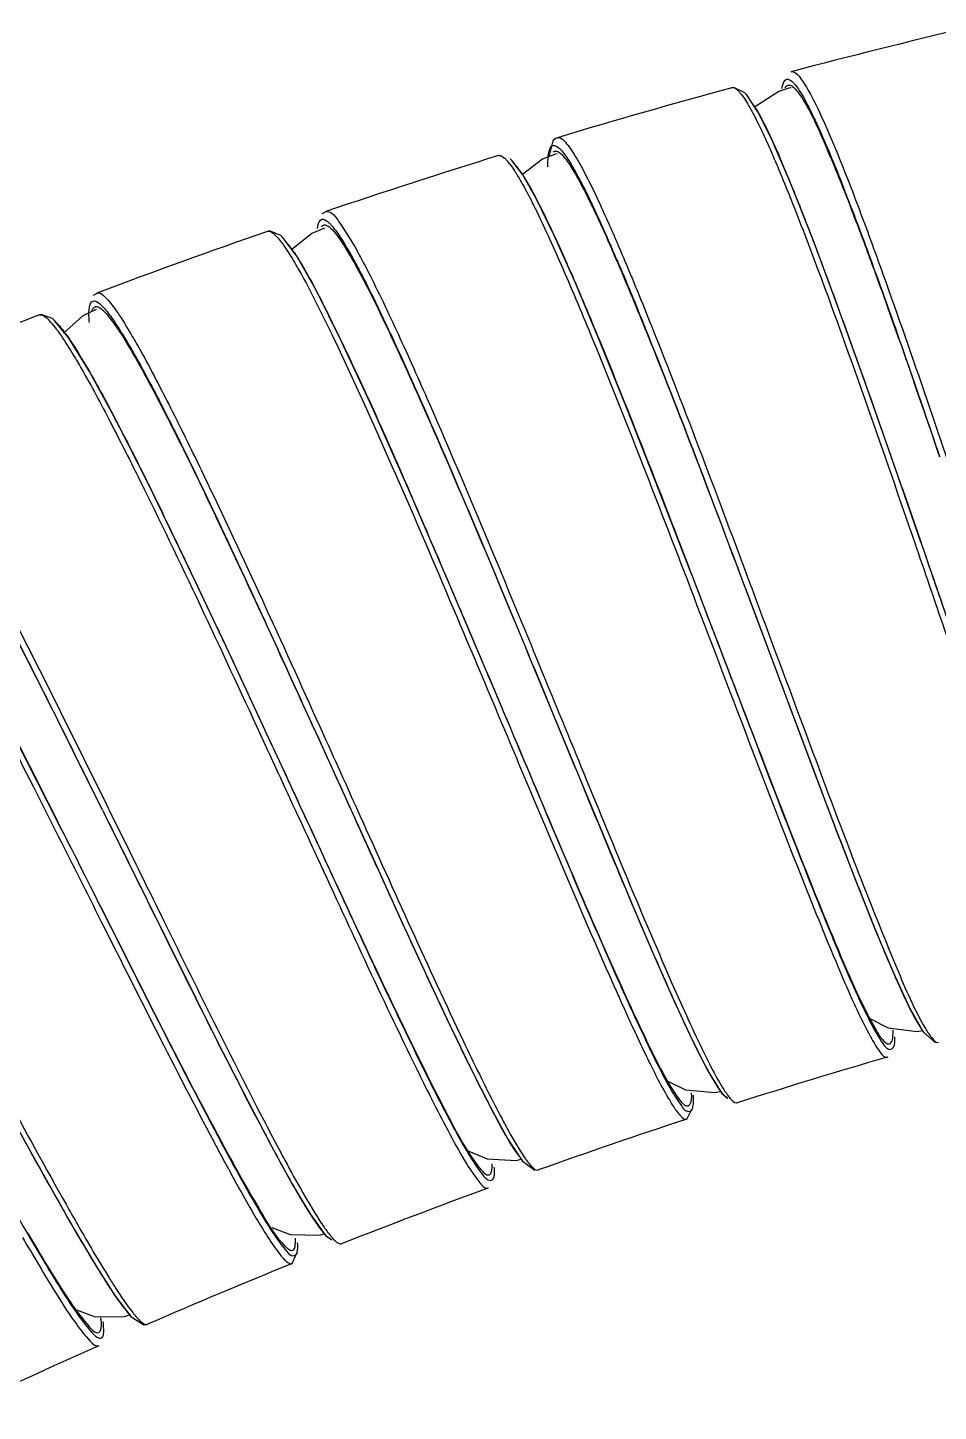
# Model space of a CAD drawing. Header units: millimetres. Extents: x 601 to 1195, y -13 to 407.
# Drawn here: x 1002.19 to 1013.4, y 316.88 to 333.9 of the extents above; entities that cross this region are included whole.
import ezdxf

# ---------------------------------------------------------------- set-up
doc = ezdxf.new("R2010")
doc.units = ezdxf.units.MM
doc.header["$LTSCALE"] = 0.1

msp = doc.modelspace()

# ---------------------------------------------------------------- linework, layer by layer
at = {"color": 7, "linetype": 'Continuous'}
for p, q in [((1011.5915, 333.3598), (1011.592, 333.36)), ((1010.8847, 333.1675), (1010.8551, 333.1619)), ((1011.0198, 333.1022), (1010.8847, 333.1675)), ((1011.4379, 333.1166), (1011.1375, 332.9247)), ((1011.5626, 333.1586), (1011.4379, 333.1166)), ((1011.5182, 333.1612), (1011.5252, 333.173)), ((1011.5918, 333.1629), (1011.5626, 333.1585)), ((1011.3608, 332.506), (1011.1812, 332.8668)), ((1008.7306, 332.5497), (1008.6886, 332.5372)), ((1008.7129, 332.5485), (1008.7306, 332.5497)), ((1011.5869, 331.9812), (1011.3608, 332.506)), ((1008.6904, 332.3461), (1008.5313, 332.2829)), ((1008.7119, 332.3499), (1008.6904, 332.3461)), ((1008.1379, 332.2823), (1008.1311, 332.2843)), ((1008.5313, 332.2829), (1008.2844, 332.0964)), ((1008.4568, 331.7932), (1008.2887, 332.0907)), ((1011.8595, 331.2907), (1011.5869, 331.9812)), ((1008.6705, 331.3542), (1008.4568, 331.7932)), ((1005.8789, 331.6425), (1005.816, 331.6106)), ((1005.863, 331.6405), (1005.8789, 331.6425)), ((1005.1689, 331.4004), (1005.1415, 331.3932)), ((1005.3082, 331.3455), (1005.1689, 331.4004)), ((1005.6905, 331.3688), (1005.4429, 331.168)), ((1005.8472, 331.4372), (1005.6905, 331.3688)), ((1005.8811, 331.4655), (1005.891, 331.4597)), ((1008.931, 330.7692), (1008.6705, 331.3542)), ((1012.1745, 330.4457), (1011.8595, 331.2907)), ((1003.0606, 330.6389), (1003.0015, 330.6072)), ((1003.0454, 330.6364), (1003.0606, 330.6389)), ((1002.3615, 330.3733), (1002.3322, 330.3647)), ((1002.5015, 330.3222), (1002.3615, 330.3733)), ((1002.8754, 330.3551), (1002.6366, 330.144)), ((1003.0364, 330.4327), (1002.8754, 330.3551)), ((1012.5255, 329.4679), (1012.1745, 330.4457)), ((1002.9539, 329.6733), (1002.7032, 330.0797)), ((1006.4354, 329.2309), (1006.0546, 330.0509)), ((1003.2117, 329.0505), (1003.2343, 329.007)), ((1004.1674, 327.2809), (1003.6889, 328.2676)), ((1012.9587, 328.2292), (1013.1846, 327.5752)), ((1013.1846, 327.5752), (1013.1988, 327.5342)), ((1013.1852, 327.5735), (1013.1986, 327.5347)), ((1013.1145, 327.551), (1013.1287, 327.5099)), ((1004.7058, 326.1393), (1004.1674, 327.2809)), ((1007.8437, 325.9739), (1007.3824, 327.0621)), ((1010.364, 327.1761), (1010.5001, 326.8209)), ((1011.0207, 327.017), (1011.035, 326.979)), ((1011.0209, 327.0167), (1011.0349, 326.9792)), ((1011.035, 326.979), (1011.421, 325.948)), ((1011.0908, 327.0416), (1011.1044, 327.0051)), ((1010.4309, 326.7943), (1010.5199, 326.5616)), ((1010.5001, 326.8209), (1010.5158, 326.7801)), ((1010.5001, 326.8209), (1010.5156, 326.7805)), ((1010.5156, 326.7805), (1010.59, 326.5859)), ((1007.5538, 326.6589), (1007.8427, 325.9763)), ((1004.5222, 326.5312), (1004.6678, 326.2204)), ((1005.1558, 326.5114), (1005.2742, 326.2535)), ((1005.1594, 326.5002), (1005.276, 326.2471)), ((1008.4251, 326.2178), (1008.4403, 326.1808)), ((1005.2156, 325.0415), (1004.7058, 326.1393)), ((1008.3558, 326.1911), (1008.3718, 326.1524)), ((1008.3562, 326.1903), (1008.3718, 326.1524)), ((1008.3719, 326.1523), (1009.0452, 324.5242)), ((1008.4403, 326.1808), (1008.5395, 325.94)), ((1007.7744, 325.9474), (1007.7914, 325.907)), ((1007.8427, 325.9763), (1007.8598, 325.9359)), ((1007.8437, 325.9739), (1007.8595, 325.9365)), ((1005.721, 325.2739), (1005.7382, 325.2363)), ((1005.7216, 325.2728), (1005.7382, 325.2363)), ((1005.7382, 325.2363), (1006.4693, 323.6248)), ((1005.7897, 325.3024), (1005.8057, 325.2669)), ((1005.148, 325.0111), (1005.1667, 324.9706)), ((1005.2152, 325.0424), (1005.2337, 325.0026)), ((1005.2156, 325.0415), (1005.2335, 325.003)), ((1005.1667, 324.9706), (1005.2741, 324.7382)), ((1005.2335, 325.003), (1005.3422, 324.7678)), ((1011.9455, 324.5526), (1012.014, 324.3722)), ((1002.3096, 324.4722), (1002.5547, 323.9868)), ((1003.1187, 324.2683), (1003.137, 324.2316)), ((1003.1188, 324.2684), (1003.137, 324.2316)), ((1003.137, 324.2316), (1003.9265, 322.637)), ((1003.1857, 324.3004), (1003.2034, 324.2646)), ((1003.2034, 324.2646), (1003.3414, 323.9848)), ((1002.5547, 323.9868), (1002.5744, 323.9477)), ((1002.6209, 324.0202), (1002.6406, 323.9811)), ((1002.6209, 324.0202), (1002.6404, 323.9816)), ((1012.4678, 323.1982), (1012.4991, 323.1193)), ((1012.4991, 323.1193), (1012.5242, 323.0563)), ((1012.848, 322.2729), (1013.041, 321.8517)), ((1013.041, 321.8517), (1013.2129, 321.5447)), ((1012.5667, 321.7069), (1012.7835, 321.5949)), ((1012.7835, 321.5949), (1013.1413, 321.5521)), ((1013.1413, 321.5521), (1013.2025, 321.5632)), ((1013.2129, 321.5447), (1013.3606, 321.416)), ((1012.77, 321.2355), (1012.7841, 321.24)), ((1012.77, 321.2355), (1012.7743, 321.2364)), ((1010.0727, 320.9402), (1010.2905, 320.8337)), ((1010.5665, 321.0653), (1010.7375, 320.7878)), ((1010.2905, 320.8337), (1010.6524, 320.7989)), ((1010.6524, 320.7989), (1010.7216, 320.8136)), ((1010.7375, 320.7878), (1010.8099, 320.7308)), ((1010.3058, 320.4726), (1010.3696, 320.5955)), ((1010.302, 320.4715), (1010.3058, 320.4726)), ((1010.302, 320.4715), (1010.3045, 320.4721)), ((1007.6243, 320.0796), (1007.8482, 319.9822)), ((1008.1026, 320.2277), (1008.2828, 319.9557)), ((1007.8482, 319.9822), (1008.2054, 319.964)), ((1008.2054, 319.964), (1008.2671, 319.9795)), ((1008.2828, 319.9557), (1008.4347, 319.843)), ((1007.8592, 319.6238), (1007.8633, 319.6252)), ((1007.8592, 319.6238), (1007.8617, 319.6245)), ((1005.6691, 319.3062), (1005.858, 319.0408)), ((1005.2013, 319.1387), (1005.4248, 319.0515)), ((1005.4248, 319.0515), (1005.784, 319.0463)), ((1005.784, 319.0463), (1005.8421, 319.0632)), ((1005.858, 319.0408), (1005.9358, 318.9866)), ((1005.4508, 318.6957), (1005.5074, 318.8277)), ((1005.4463, 318.694), (1005.4508, 318.6957)), ((1005.4463, 318.694), (1005.4489, 318.6949)), ((1003.2682, 318.3029), (1003.4655, 318.0444)), ((1002.795, 318.1244), (1003.0252, 318.0411)), ((1003.0252, 318.0411), (1003.3851, 318.0451)), ((1003.3851, 318.0451), (1003.4492, 318.0658)), ((1003.4655, 318.0444), (1003.6239, 317.941)), ((1003.6239, 317.941), (1003.678, 317.9544)), ((1003.0641, 317.6825), (1003.0686, 317.6841))]:
    msp.add_line(p, q, dxfattribs=at)
for points in [[(1011.1812, 332.8668), (1011.0416, 333.0786), (1011.0198, 333.1022)], [(1008.6886, 332.5372), (1008.6567, 332.5118), (1008.6101, 332.3142)], [(1008.2887, 332.0907), (1008.1566, 332.265), (1008.1379, 332.2823)], [(1005.5054, 331.0908), (1005.3324, 331.3227), (1005.3082, 331.3455)], [(1006.0546, 330.0509), (1005.7444, 330.6711), (1005.5054, 331.0908)], [(1010.364, 327.1761), (1009.9591, 328.225), (1009.5812, 329.1873), (1009.2362, 330.0422), (1008.931, 330.7692)], [(1002.7032, 330.0797), (1002.5262, 330.3004), (1002.5015, 330.3222)], [(1003.6889, 328.2676), (1003.2826, 329.0692), (1002.9539, 329.6733)], [(1013.1852, 327.5735), (1012.9027, 328.3908), (1012.5255, 329.4679)], [(1007.3824, 327.0621), (1006.8817, 328.2244), (1006.4354, 329.2309)], [(1002.6209, 324.0202), (1002.4359, 324.3868), (1001.9278, 325.3872), (1001.4558, 326.3032), (1001.0286, 327.1134), (1000.6552, 327.7981)], [(1011.0349, 326.9792), (1011.5438, 325.62), (1011.8322, 324.8523)], [(1011.8322, 324.8523), (1012.1125, 324.1136), (1012.3788, 323.4239)], [(1009.0452, 324.5242), (1009.3407, 323.8135), (1009.6265, 323.1335), (1009.8976, 322.5001), (1010.1484, 321.9317), (1010.3731, 321.447), (1010.5665, 321.0653)], [(1006.4693, 323.6248), (1006.7878, 322.9265), (1007.0954, 322.2587), (1007.3868, 321.6369), (1007.6562, 321.0783), (1007.8968, 320.6023), (1008.1026, 320.2277)], [(1012.3788, 323.4239), (1012.6258, 322.8036), (1012.848, 322.2729)], [(1003.9265, 322.637), (1004.2674, 321.9519), (1004.5963, 321.2971), (1004.9076, 320.6876), (1005.1948, 320.14), (1005.4509, 319.6733), (1005.6691, 319.3062)], [(1001.4195, 321.5629), (1001.7823, 320.8917), (1002.1319, 320.2507), (1002.4623, 319.6544), (1002.7669, 319.1186), (1003.038, 318.662), (1003.2682, 318.3029)]]:
    msp.add_lwpolyline(points, dxfattribs=at)
for centre, radius, start, end in [((1034.1562, 247.7852), 88.4996, 103.325381, 104.771425), ((1034.1562, 247.7852), 88.4996, 105.262046, 106.70809), ((1009.1438, 331.8243), 2.2256, 29.89591, 30.42814), ((1009.6557, 332.0182), 1.7437, 30.75392, 32.18598), ((1009.4191, 331.8763), 2.0197, 30.55259, 30.78257), ((1034.1562, 247.7852), 88.4998, 107.198581, 108.644625), ((1007.9994, 332.2912), 0.0382, 99.06821, 106.95898), ((1007.6624, 331.8809), 0.5781, 39.69795, 42.18034), ((1007.515, 331.7584), 0.7698, 37.66474, 39.7092), ((1007.889, 331.9493), 0.4051, 43.39555, 44.9526), ((1007.8487, 331.911), 0.4608, 42.52536, 43.40893), ((1007.2422, 331.4301), 1.2352, 34.78418, 36.18275), ((997.9881, 326.5393), 14.5757, 23.15816, 23.33708), ((997.8764, 326.3984), 14.803, 22.92497, 23.4555), ((992.3857, 324.0883), 20.7599, 21.86086, 22.89432), ((1006.4294, 331.0016), 2.0937, 31.97436, 32.95049), ((980.4082, 319.2767), 33.6677, 20.72924, 21.87064), ((985.4308, 321.4119), 28.7954, 21.2213, 21.3634), ((982.1618, 320.1443), 32.3016, 20.92852, 21.21839), ((996.4612, 325.712), 14.0346, 24.74989, 25.0118), ((979.194, 318.8983), 35.5128, 20.79219, 21.06464), ((991.3539, 323.3798), 19.6492, 23.3965, 24.69086), ((1034.1562, 247.7852), 88.4997, 109.135233, 110.581277), ((1003.4314, 329.8805), 2.3371, 33.68976, 33.90518), ((1004.4334, 330.4737), 1.2325, 36.64539, 38.21193), ((1004.0819, 330.2134), 1.6699, 34.58488, 36.61366), ((1003.7213, 329.9625), 2.1092, 34.01638, 34.63636), ((1003.5581, 329.8521), 2.3063, 33.71952, 34.02085), ((985.7601, 320.8265), 25.7903, 23.35032, 23.65997), ((983.7301, 320.0507), 27.9681, 23.15884, 23.45398), ((965.2611, 313.4753), 49.8877, 20.6008, 20.80328), ((983.5586, 319.8464), 27.6233, 23.6067, 23.79677), ((943.9779, 305.5133), 72.6114, 19.637188, 20.572572), ((991.601, 323.2328), 15.9797, 26.5387, 27.20168), ((1034.1562, 247.7852), 88.4997, 111.071899, 112.517942), ((1001.9922, 329.8505), 0.6478, 43.09344, 44.65155), ((1001.8824, 329.7479), 0.7982, 41.47354, 43.0879), ((986.3213, 320.5996), 21.8796, 25.74689, 26.53015), ((1000.9002, 328.96), 2.0578, 35.94143, 36.90273), ((1001.6558, 329.4231), 1.232, 38.68315, 40.046), ((979.6406, 317.5179), 29.82, 25.03697, 25.15683), ((975.2115, 315.2557), 34.2078, 24.72, 25.72566), ((997.2764, 326.4676), 6.5188, 31.17139, 31.75494), ((996.39, 325.9309), 7.555, 30.75599, 31.17463), ((901.7657, 290.292), 117.4839, 19.567252, 19.710416), ((846.3572, 270.6488), 176.2714, 19.06606, 19.55156), ((962.3089, 309.278), 48.4279, 24.47899, 24.76045), ((978.7951, 316.2575), 27.6362, 27.47681, 27.6783), ((975.7811, 314.691), 31.0331, 27.21327, 27.47539), ((887.8924, 276.3441), 129.8076, 23.34768, 23.505959), ((930.9702, 292.4188), 81.0751, 25.700413, 25.97727), ((898.253, 277.4906), 117.6063, 24.634078, 25.389567), ((900.9053, 278.5669), 114.7455, 24.691714, 25.45674), ((825.2553, 249.3735), 198.0045, 22.974501, 23.329891), ((897.5655, 276.3651), 118.1371, 25.128064, 25.690281), ((725.9609, 196.001), 307.6274, 24.801309, 25.043249), ((711.5198, 191.6653), 323.1186, 24.424494, 24.615618), ((716.1999, 193.4608), 318.1151, 24.478809, 24.671552), ((1428.37, 481.8759), 445.1516, 200.504475, 200.696351), ((679.846, 164.028), 360.8077, 26.366765, 26.497155), ((689.3188, 168.3542), 350.3992, 26.42087, 26.554171), ((1053.7966, 339.5354), 44.4407, 201.76565, 201.93944), ((1041.2595, 334.7449), 31.5481, 202.40877, 202.99433), ((1049.2463, 339.8934), 43.5497, 204.04909, 204.34953), ((1023.8428, 327.0371), 11.9821, 203.93404, 204.35165), ((1051.4364, 340.8032), 45.9959, 204.0288, 204.25151), ((1046.005, 340.4261), 43.4698, 205.86866, 206.49563), ((1047.6797, 340.7148), 44.581, 205.60057, 205.8379), ((1011.9394, 321.589), 0.9078, 356.24841, 358.60063), ((1014.0952, 322.1827), 1.085, 213.08709, 213.62662), ((1014.5765, 322.3741), 1.5484, 210.50729, 212.08805), ((1014.2671, 322.1807), 1.1836, 212.10926, 213.33212), ((1034.1562, 247.7852), 76.5001, 106.230483, 107.676527), ((1034.3914, 334.5361), 30.4545, 206.31046, 206.93908), ((1011.0136, 321.0023), 0.345, 222.47745, 225.08215), ((1010.2802, 320.6317), 0.0996, 335.80508, 337.87344), ((1010.2691, 320.6362), 0.1116, 337.86648, 339.47556), ((1034.1562, 247.7852), 76.5003, 108.1669, 109.612944), ((1042.5206, 340.4507), 43.0172, 207.97404, 208.20034), ((1044.6145, 341.4915), 45.4302, 207.9523, 208.10253), ((1038.0922, 338.2014), 38.0459, 208.22508, 208.35322), ((1009.0534, 320.61), 1.0067, 217.11263, 218.24919), ((1008.8762, 320.4696), 0.7806, 218.21241, 220.35934), ((1009.5404, 320.8512), 1.4966, 214.43419, 216.27227), ((1009.2395, 320.6313), 1.1239, 216.31026, 217.48423), ((1009.1193, 320.5395), 0.9726, 217.50185, 217.98043), ((1008.4682, 319.8736), 0.0284, 284.11939, 289.82354), ((1034.1562, 247.7852), 76.5003, 110.103566, 111.549609), ((1041.0796, 341.2492), 44.2449, 209.52517, 209.67621), ((1008.5269, 320.9995), 3.2639, 212.89602, 214.66936), ((1029.4979, 335.0402), 31.6298, 210.32077, 210.65825), ((1028.1266, 334.1191), 29.9871, 210.15529, 210.89042), ((1006.1185, 319.27), 0.3421, 226.83332, 228.66634), ((1005.394, 318.8588), 0.1206, 342.82614, 344.63098), ((1005.3811, 318.8624), 0.134, 344.62276, 345.88852), ((1034.1562, 247.7852), 76.5003, 112.040231, 113.486275), ((1002.0669, 317.9079), 1.0356, 5.29059, 6.67803), ((1004.1487, 318.71), 0.9496, 221.08638, 222.73617), ((1004.2151, 318.6402), 0.9099, 221.57902, 222.47281), ((1003.6572, 317.9737), 0.0284, 287.24066, 293.67311), ((1034.1562, 247.7852), 76.5002, 113.977139, 115.423183)]:
    msp.add_arc(centre, radius, start, end, dxfattribs=at)
for points, knots in [([(1011.592, 333.3602), (1011.5995, 333.3622), (1011.6501, 333.3571), (1011.6819, 333.3113), (1011.7065, 333.2792)], [0, 0, 0, 0, 0.1624616, 1, 1, 1, 1]), ([(1011.4761, 333.1546), (1011.4771, 333.1603), (1011.479, 333.1712), (1011.4814, 333.1821), (1011.4827, 333.1873)], [0, 0, 0, 0, 0.519116, 1, 1, 1, 1]), ([(1011.4827, 333.1873), (1011.4902, 333.2179), (1011.523, 333.3011), (1011.5944, 333.2478), (1011.6158, 333.2256)], [0, 0, 0, 0, 0.5053527, 1, 1, 1, 1]), ([(1011.5252, 333.173), (1011.5289, 333.1783), (1011.5369, 333.1875), (1011.5479, 333.1933), (1011.5533, 333.1947)], [0, 0, 0, 0, 0.5367951, 1, 1, 1, 1]), ([(1011.5533, 333.1947), (1011.5581, 333.196), (1011.5688, 333.1966), (1011.579, 333.1937), (1011.5842, 333.1916)], [0, 0, 0, 0, 0.4698775, 1, 1, 1, 1]), ([(1011.5842, 333.1916), (1011.5928, 333.188), (1011.6388, 333.1587), (1011.6709, 333.1135), (1011.6961, 333.0768)], [0, 0, 0, 0, 0.1735001, 1, 1, 1, 1]), ([(1011.6158, 333.2256), (1011.62, 333.2213), (1011.6286, 333.2119), (1011.6368, 333.2021), (1011.6409, 333.197)], [0, 0, 0, 0, 0.4780039, 1, 1, 1, 1]), ([(1011.6409, 333.197), (1011.6588, 333.1749), (1011.7489, 333.0451), (1011.8187, 332.9028), (1011.8742, 332.7859)], [0, 0, 0, 0, 0.1799431, 1, 1, 1, 1]), ([(1011.7065, 333.2792), (1011.7239, 333.2566), (1011.8108, 333.1272), (1011.8794, 332.9867), (1011.9336, 332.8718)], [0, 0, 0, 0, 0.1834991, 1, 1, 1, 1]), ([(1010.8601, 333.1636), (1010.8706, 333.1665), (1010.8989, 333.1607), (1010.9196, 333.1435), (1010.9311, 333.1328)], [0, 0, 0, 0, 0.4083572, 1, 1, 1, 1]), ([(1010.9311, 333.1328), (1010.9414, 333.1233), (1010.9923, 333.0681), (1011.032, 333.0039), (1011.0629, 332.9514)], [0, 0, 0, 0, 0.1869731, 1, 1, 1, 1]), ([(1011.6961, 333.0768), (1011.807, 332.9157), (1012.0229, 332.4407), (1012.2179, 331.9629), (1012.3337, 331.6624)], [0, 0, 0, 0, 0.3778775, 1, 1, 1, 1]), ([(1011.0733, 332.9335), (1011.0959, 332.8941), (1011.2046, 332.6919), (1011.2984, 332.4822), (1011.3713, 332.3133)], [0, 0, 0, 0, 0.198241, 1, 1, 1, 1]), ([(1011.1584, 332.9029), (1011.181, 332.8646), (1011.2902, 332.6654), (1011.3835, 332.458), (1011.4562, 332.2906)], [0, 0, 0, 0, 0.1961231, 1, 1, 1, 1]), ([(1011.9336, 332.8718), (1011.9696, 332.7954), (1012.1402, 332.4143), (1012.2919, 332.0251), (1012.4098, 331.7136)], [0, 0, 0, 0, 0.2021667, 1, 1, 1, 1]), ([(1011.8742, 332.7859), (1011.9028, 332.7257), (1012.0355, 332.4344), (1012.1554, 332.1374), (1012.2477, 331.9015)], [0, 0, 0, 0, 0.2085327, 1, 1, 1, 1]), ([(1008.7306, 332.5497), (1008.7633, 332.5451), (1008.837, 332.4696), (1008.8882, 332.3943), (1008.921, 332.3415)], [0, 0, 0, 0, 0.347212, 1, 1, 1, 1]), ([(1007.9933, 332.3289), (1008.0183, 332.3329), (1008.0557, 332.3055), (1008.0818, 332.279), (1008.0908, 332.2691)], [0, 0, 0, 0, 0.6529867, 1, 1, 1, 1]), ([(1008.5975, 332.1912), (1008.5973, 332.2107), (1008.5976, 332.2745), (1008.6014, 332.3391), (1008.6119, 332.3821)], [0, 0, 0, 0, 0.3063052, 1, 1, 1, 1]), ([(1008.6119, 332.3821), (1008.6187, 332.4099), (1008.6509, 332.4846), (1008.7174, 332.4374), (1008.7386, 332.4173)], [0, 0, 0, 0, 0.4946924, 1, 1, 1, 1]), ([(1008.6604, 332.3695), (1008.6632, 332.3724), (1008.6691, 332.3776), (1008.6763, 332.3809), (1008.6799, 332.382)], [0, 0, 0, 0, 0.5186683, 1, 1, 1, 1]), ([(1008.6799, 332.382), (1008.6833, 332.383), (1008.6907, 332.3841), (1008.6982, 332.3832), (1008.7019, 332.3824)], [0, 0, 0, 0, 0.4824178, 1, 1, 1, 1]), ([(1008.7019, 332.3824), (1008.7357, 332.3751), (1008.8093, 332.2976), (1008.8625, 332.2193), (1008.896, 332.1653)], [0, 0, 0, 0, 0.3525241, 1, 1, 1, 1]), ([(1008.7386, 332.4173), (1008.7485, 332.4081), (1008.7963, 332.3567), (1008.8354, 332.2979), (1008.8654, 332.25)], [0, 0, 0, 0, 0.1931936, 1, 1, 1, 1]), ([(1008.921, 332.3415), (1008.9444, 332.304), (1009.0572, 332.1095), (1009.1547, 331.9067), (1009.2308, 331.743)], [0, 0, 0, 0, 0.1967138, 1, 1, 1, 1]), ([(1008.1882, 332.2224), (1008.1968, 332.2131), (1008.2143, 332.1925), (1008.2307, 332.171), (1008.2392, 332.1593)], [0, 0, 0, 0, 0.4664524, 1, 1, 1, 1]), ([(1008.8654, 332.25), (1008.8891, 332.2123), (1009.0036, 332.0161), (1009.1025, 331.8113), (1009.1797, 331.6459)], [0, 0, 0, 0, 0.1961231, 1, 1, 1, 1]), ([(1008.896, 332.1653), (1008.9141, 332.136), (1008.9987, 331.9921), (1009.0739, 331.843), (1009.1317, 331.7238)], [0, 0, 0, 0, 0.20619, 1, 1, 1, 1]), ([(1011.3893, 332.2715), (1011.4051, 332.2345), (1011.4723, 332.0755), (1011.5374, 331.9156), (1011.5864, 331.7926)], [0, 0, 0, 0, 0.2329934, 1, 1, 1, 1]), ([(1008.2055, 332.1103), (1008.2177, 332.0907), (1008.2727, 331.9996), (1008.3233, 331.906), (1008.3617, 331.8321)], [0, 0, 0, 0, 0.2173732, 1, 1, 1, 1]), ([(1008.2567, 332.1348), (1008.2721, 332.1126), (1008.3448, 332.0014), (1008.4083, 331.8845), (1008.4572, 331.7906)], [0, 0, 0, 0, 0.2031569, 1, 1, 1, 1]), ([(1008.3617, 331.8321), (1008.3934, 331.771), (1008.5405, 331.4769), (1008.6752, 331.1769), (1008.7792, 330.9386)], [0, 0, 0, 0, 0.2093067, 1, 1, 1, 1]), ([(1009.1317, 331.7238), (1009.1515, 331.683), (1009.2379, 331.5018), (1009.3202, 331.3187), (1009.3825, 331.1763)], [0, 0, 0, 0, 0.2258363, 1, 1, 1, 1]), ([(1009.2308, 331.743), (1009.2538, 331.6936), (1009.3537, 331.4751), (1009.4492, 331.2545), (1009.5217, 331.0833)], [0, 0, 0, 0, 0.2264301, 1, 1, 1, 1]), ([(1011.5864, 331.7926), (1011.7025, 331.5013), (1012.2371, 330.0965), (1012.7272, 328.6754), (1013.1145, 327.551)], [0, 0, 0, 0, 0.2086875, 1, 1, 1, 1]), ([(1012.3324, 331.6825), (1012.4161, 331.4635), (1012.7919, 330.4511), (1013.1431, 329.4297), (1013.4153, 328.6292)], [0, 0, 0, 0, 0.2170853, 1, 1, 1, 1]), ([(1012.4098, 331.7136), (1012.5159, 331.4334), (1012.9927, 330.128), (1013.4357, 328.8105), (1013.7821, 327.7769)], [0, 0, 0, 0, 0.2155722, 1, 1, 1, 1]), ([(1005.7671, 331.4687), (1005.773, 331.498), (1005.8075, 331.5794), (1005.8784, 331.5245), (1005.9019, 331.5022)], [0, 0, 0, 0, 0.4794356, 1, 1, 1, 1]), ([(1005.8356, 331.473), (1005.8423, 331.4753), (1005.8587, 331.4758), (1005.8734, 331.4696), (1005.8811, 331.4655)], [0, 0, 0, 0, 0.447495, 1, 1, 1, 1]), ([(1005.8789, 331.6423), (1005.9433, 331.6379), (1006.0791, 331.4347), (1006.1805, 331.2783), (1006.2489, 331.1544)], [0, 0, 0, 0, 0.3132661, 1, 1, 1, 1]), ([(1005.9019, 331.5022), (1005.9058, 331.4984), (1005.9139, 331.4905), (1005.9216, 331.4823), (1005.9255, 331.478)], [0, 0, 0, 0, 0.4814194, 1, 1, 1, 1]), ([(1005.9255, 331.478), (1005.9455, 331.4561), (1006.0476, 331.3267), (1006.1297, 331.1831), (1006.1953, 331.065)], [0, 0, 0, 0, 0.1795581, 1, 1, 1, 1]), ([(1012.394, 331.5046), (1012.4737, 331.2948), (1012.8274, 330.3386), (1013.16, 329.3747), (1013.4167, 328.6221)], [0, 0, 0, 0, 0.2201203, 1, 1, 1, 1]), ([(1005.1461, 331.3951), (1005.1565, 331.3987), (1005.1856, 331.3945), (1005.2075, 331.3783), (1005.2199, 331.3682)], [0, 0, 0, 0, 0.4070899, 1, 1, 1, 1]), ([(1005.2199, 331.3682), (1005.2247, 331.3643), (1005.2344, 331.3558), (1005.2437, 331.3468), (1005.2484, 331.3419)], [0, 0, 0, 0, 0.474992, 1, 1, 1, 1]), ([(1005.2484, 331.3419), (1005.2579, 331.3323), (1005.3027, 331.2828), (1005.3415, 331.2283), (1005.3711, 331.1842)], [0, 0, 0, 0, 0.2028322, 1, 1, 1, 1]), ([(1005.7615, 331.43), (1005.7622, 331.4368), (1005.7637, 331.4497), (1005.7659, 331.4626), (1005.7671, 331.4687)], [0, 0, 0, 0, 0.52342, 1, 1, 1, 1]), ([(1005.8099, 331.451), (1005.8131, 331.4562), (1005.8204, 331.4653), (1005.8305, 331.4714), (1005.8356, 331.473)], [0, 0, 0, 0, 0.5339987, 1, 1, 1, 1]), ([(1005.891, 331.4597), (1005.9093, 331.4479), (1006.0114, 331.3516), (1006.0828, 331.2301), (1006.1428, 331.1294)], [0, 0, 0, 0, 0.1568064, 1, 1, 1, 1]), ([(1008.6159, 331.4697), (1008.6333, 331.433), (1008.7075, 331.2747), (1008.7793, 331.1152), (1008.8335, 330.9923)], [0, 0, 0, 0, 0.2317659, 1, 1, 1, 1]), ([(1005.376, 331.1769), (1005.4179, 331.114), (1005.6335, 330.7571), (1005.8165, 330.3821), (1005.9639, 330.0745)], [0, 0, 0, 0, 0.1814466, 1, 1, 1, 1]), ([(1006.2489, 331.1544), (1006.2852, 331.0886), (1006.4555, 330.7676), (1006.6115, 330.4393), (1006.7326, 330.1777)], [0, 0, 0, 0, 0.2068708, 1, 1, 1, 1]), ([(1005.4764, 331.1323), (1005.5015, 331.0946), (1005.6227, 330.9015), (1005.7299, 330.6999), (1005.8134, 330.5374)], [0, 0, 0, 0, 0.1988269, 1, 1, 1, 1]), ([(1006.1428, 331.1294), (1006.1799, 331.0671), (1006.3598, 330.7472), (1006.52, 330.4166), (1006.6456, 330.1503)], [0, 0, 0, 0, 0.1975819, 1, 1, 1, 1]), ([(1006.1953, 331.065), (1006.2283, 331.0056), (1006.3817, 330.7193), (1006.5229, 330.4267), (1006.6321, 330.1943)], [0, 0, 0, 0, 0.2093272, 1, 1, 1, 1]), ([(1009.4381, 331.0485), (1009.5579, 330.7711), (1010.1095, 329.4367), (1010.6187, 328.0855), (1011.0207, 327.017)], [0, 0, 0, 0, 0.209287, 1, 1, 1, 1]), ([(1009.4445, 331.05), (1009.5642, 330.7703), (1010.1126, 329.4349), (1010.6207, 328.0834), (1011.0209, 327.0167)], [0, 0, 0, 0, 0.2107299, 1, 1, 1, 1]), ([(1009.5217, 331.0833), (1009.6411, 330.8013), (1010.1862, 329.4627), (1010.6926, 328.1088), (1011.0908, 327.0416)], [0, 0, 0, 0, 0.2118382, 1, 1, 1, 1]), ([(1008.7792, 330.9386), (1008.9041, 330.6525), (1009.4785, 329.2805), (1010.0109, 327.8917), (1010.4309, 326.7943)], [0, 0, 0, 0, 0.2099001, 1, 1, 1, 1]), ([(1008.8703, 330.9084), (1008.9936, 330.6263), (1009.5605, 329.2734), (1010.0856, 327.9038), (1010.4999, 326.8216)], [0, 0, 0, 0, 0.2099177, 1, 1, 1, 1]), ([(1003.0606, 330.6388), (1003.0951, 330.6378), (1003.1788, 330.5612), (1003.2372, 330.4855), (1003.2757, 330.4312)], [0, 0, 0, 0, 0.3415247, 1, 1, 1, 1]), ([(1002.9539, 330.2748), (1002.9524, 330.2939), (1002.9485, 330.3564), (1002.9481, 330.4199), (1002.9555, 330.4628)], [0, 0, 0, 0, 0.3054123, 1, 1, 1, 1]), ([(1002.9555, 330.4628), (1002.9603, 330.4913), (1002.9877, 330.569), (1003.0579, 330.5253), (1003.0806, 330.5063)], [0, 0, 0, 0, 0.4937134, 1, 1, 1, 1]), ([(1002.9872, 330.4171), (1002.9906, 330.4289), (1002.9981, 330.4494), (1003.0151, 330.4648), (1003.0237, 330.4679)], [0, 0, 0, 0, 0.5734982, 1, 1, 1, 1]), ([(1003.0237, 330.4679), (1003.0305, 330.4705), (1003.0476, 330.4714), (1003.063, 330.4653), (1003.0711, 330.4612)], [0, 0, 0, 0, 0.4453021, 1, 1, 1, 1]), ([(1003.0711, 330.4612), (1003.0799, 330.4567), (1003.0983, 330.4446), (1003.1149, 330.4303), (1003.1238, 330.4221)], [0, 0, 0, 0, 0.4480077, 1, 1, 1, 1]), ([(1003.0806, 330.5063), (1003.0916, 330.4972), (1003.1459, 330.4456), (1003.1912, 330.3855), (1003.2263, 330.3363)], [0, 0, 0, 0, 0.191664, 1, 1, 1, 1]), ([(1002.3371, 330.3669), (1002.3441, 330.3696), (1002.3914, 330.3707), (1002.4266, 330.3326), (1002.4531, 330.3058)], [0, 0, 0, 0, 0.166075, 1, 1, 1, 1]), ([(1003.1238, 330.4221), (1003.1466, 330.4009), (1003.2681, 330.2629), (1003.3635, 330.1051), (1003.4413, 329.9744)], [0, 0, 0, 0, 0.1699444, 1, 1, 1, 1]), ([(1003.2263, 330.3363), (1003.2402, 330.3168), (1003.3032, 330.2258), (1003.3615, 330.1316), (1003.406, 330.0571)], [0, 0, 0, 0, 0.216294, 1, 1, 1, 1]), ([(1003.2757, 330.4312), (1003.2916, 330.4088), (1003.3644, 330.3021), (1003.4314, 330.1916), (1003.4826, 330.1038)], [0, 0, 0, 0, 0.2129053, 1, 1, 1, 1]), ([(1002.5662, 330.1678), (1002.5809, 330.1476), (1002.6474, 330.0527), (1002.709, 329.9543), (1002.756, 329.8764)], [0, 0, 0, 0, 0.2151001, 1, 1, 1, 1]), ([(1002.6175, 330.1931), (1002.6329, 330.174), (1002.7049, 330.079), (1002.7696, 329.9788), (1002.8194, 329.8984)], [0, 0, 0, 0, 0.2060657, 1, 1, 1, 1]), ([(1006.6456, 330.1503), (1006.7742, 329.8777), (1007.3677, 328.568), (1007.92, 327.2404), (1008.3558, 326.1911)], [0, 0, 0, 0, 0.2097051, 1, 1, 1, 1]), ([(1006.6586, 330.1378), (1006.7868, 329.8633), (1007.3746, 328.5569), (1007.9239, 327.2337), (1008.3562, 326.1903)], [0, 0, 0, 0, 0.2115393, 1, 1, 1, 1]), ([(1006.7326, 330.1777), (1006.8607, 329.9009), (1007.4462, 328.59), (1007.9944, 327.263), (1008.4251, 326.2178)], [0, 0, 0, 0, 0.2125043, 1, 1, 1, 1]), ([(1003.406, 330.0571), (1003.4415, 329.9977), (1003.6067, 329.7117), (1003.7599, 329.4189), (1003.8785, 329.1864)], [0, 0, 0, 0, 0.2095945, 1, 1, 1, 1]), ([(1003.4413, 329.9744), (1003.4769, 329.9147), (1003.642, 329.6283), (1003.7953, 329.3354), (1003.914, 329.103)], [0, 0, 0, 0, 0.2104468, 1, 1, 1, 1]), ([(1003.4826, 330.1038), (1003.5182, 330.043), (1003.6821, 329.7539), (1003.835, 329.4587), (1003.9531, 329.225)], [0, 0, 0, 0, 0.2118483, 1, 1, 1, 1]), ([(1005.9639, 330.0745), (1006.0995, 329.7918), (1006.7274, 328.4268), (1007.3121, 327.0427), (1007.7744, 325.9474)], [0, 0, 0, 0, 0.2086968, 1, 1, 1, 1]), ([(1002.756, 329.8764), (1002.7904, 329.8195), (1002.9491, 329.548), (1003.0972, 329.2705), (1003.2117, 329.0505)], [0, 0, 0, 0, 0.2114639, 1, 1, 1, 1]), ([(1002.8824, 329.7944), (1002.912, 329.7447), (1003.0458, 329.5142), (1003.1721, 329.2795), (1003.269, 329.0948)], [0, 0, 0, 0, 0.2171328, 1, 1, 1, 1]), ([(1006.3837, 329.3446), (1006.4273, 329.2488), (1006.6116, 328.8409), (1006.7918, 328.4312), (1006.9284, 328.1172)], [0, 0, 0, 0, 0.2350191, 1, 1, 1, 1]), ([(1003.8785, 329.1864), (1003.9271, 329.0912), (1004.139, 328.6703), (1004.3437, 328.2458), (1004.5001, 327.9167)], [0, 0, 0, 0, 0.2267284, 1, 1, 1, 1]), ([(1003.914, 329.103), (1003.9607, 329.0114), (1004.1637, 328.6085), (1004.3602, 328.2024), (1004.5101, 327.8879)], [0, 0, 0, 0, 0.2277853, 1, 1, 1, 1]), ([(1003.9531, 329.225), (1004.0912, 328.9519), (1004.7247, 327.6544), (1005.3208, 326.3392), (1005.7897, 325.3024)], [0, 0, 0, 0, 0.2119111, 1, 1, 1, 1]), ([(1003.2343, 329.007), (1003.3775, 328.7308), (1004.0379, 327.4096), (1004.6587, 326.0692), (1005.148, 325.0111)], [0, 0, 0, 0, 0.2106655, 1, 1, 1, 1]), ([(1003.3792, 328.8825), (1003.4168, 328.8093), (1003.5778, 328.4934), (1003.7348, 328.1755), (1003.8541, 327.9308)], [0, 0, 0, 0, 0.2322342, 1, 1, 1, 1]), ([(1001.1399, 328.1122), (1001.2604, 327.8962), (1001.8168, 326.8674), (1002.3428, 325.8227), (1002.7551, 324.998)], [0, 0, 0, 0, 0.211561, 1, 1, 1, 1]), ([(1001.1579, 328.0931), (1001.2776, 327.8764), (1001.826, 326.8552), (1002.3465, 325.8193), (1002.7533, 325.0036)], [0, 0, 0, 0, 0.2135957, 1, 1, 1, 1]), ([(1001.2289, 328.1382), (1001.3755, 327.8706), (1002.0484, 326.6019), (1002.6852, 325.3145), (1003.1857, 324.3004)], [0, 0, 0, 0, 0.2124704, 1, 1, 1, 1]), ([(1000.4695, 327.9823), (1000.606, 327.741), (1001.2399, 326.5818), (1001.8385, 325.4038), (1002.3096, 324.4722)], [0, 0, 0, 0, 0.2098029, 1, 1, 1, 1]), ([(1000.5326, 328.0154), (1000.6864, 327.7451), (1001.4074, 326.4263), (1002.0844, 325.0843), (1002.6209, 324.0202)], [0, 0, 0, 0, 0.2070126, 1, 1, 1, 1]), ([(1013.1287, 327.5099), (1013.2518, 327.1523), (1013.6995, 325.8502), (1014.145, 324.5471), (1014.4885, 323.6092)], [0, 0, 0, 0, 0.2746443, 1, 1, 1, 1]), ([(1013.1986, 327.5347), (1013.3204, 327.1811), (1013.7631, 325.8934), (1014.2038, 324.6047), (1014.5439, 323.6774)], [0, 0, 0, 0, 0.2746264, 1, 1, 1, 1]), ([(1013.1988, 327.5342), (1013.3249, 327.1693), (1013.7792, 325.8523), (1014.2307, 324.5341), (1014.5818, 323.5901)], [0, 0, 0, 0, 0.2771201, 1, 1, 1, 1]), ([(1011.1044, 327.0051), (1011.3294, 326.402), (1011.7542, 325.2586), (1012.3389, 323.6955), (1012.8196, 322.4913), (1013.1032, 321.824), (1013.2424, 321.5881)], [0, 0, 0, 0, 0.3314772, 0.6281634, 0.858956, 1, 1, 1, 1]), ([(1010.5158, 326.7801), (1010.7662, 326.1276), (1011.2315, 324.9098), (1011.7904, 323.4679), (1012.1854, 322.5106), (1012.4112, 321.9909), (1012.5897, 321.6438), (1012.695, 321.4605), (1012.7516, 321.4158)], [0, 0, 0, 0, 0.3602243, 0.6720115, 0.7965716, 0.8945384, 0.9628487, 1, 1, 1, 1]), ([(1010.5199, 326.5616), (1010.9096, 325.5424), (1011.4425, 324.1292), (1012.1123, 322.4642), (1012.3926, 321.8173), (1012.5239, 321.5642)], [0, 0, 0, 0, 0.6078033, 0.8411411, 1, 1, 1, 1]), ([(1010.59, 326.5859), (1010.7283, 326.2242), (1011.2221, 324.9322), (1011.7137, 323.6391), (1012.0937, 322.7184)], [0, 0, 0, 0, 0.2799325, 1, 1, 1, 1]), ([(1008.3719, 326.1523), (1008.5263, 325.7794), (1009.0805, 324.4394), (1009.6311, 323.0976), (1010.0552, 322.1409)], [0, 0, 0, 0, 0.2783299, 1, 1, 1, 1]), ([(1007.7914, 325.907), (1007.94, 325.5547), (1008.4794, 324.2747), (1009.0164, 322.9934), (1009.4264, 322.0739)], [0, 0, 0, 0, 0.275246, 1, 1, 1, 1]), ([(1007.8595, 325.9365), (1008.0065, 325.5881), (1008.5399, 324.3223), (1009.071, 323.0552), (1009.4768, 322.146)], [0, 0, 0, 0, 0.2752278, 1, 1, 1, 1]), ([(1007.8598, 325.9359), (1008.0188, 325.5601), (1008.585, 324.2206), (1009.1472, 322.8789), (1009.5818, 321.9271)], [0, 0, 0, 0, 0.2805725, 1, 1, 1, 1]), ([(1008.5395, 325.94), (1008.6838, 325.5894), (1009.2026, 324.328), (1009.7198, 323.0655), (1010.1156, 322.1636)], [0, 0, 0, 0, 0.2779168, 1, 1, 1, 1]), ([(1005.7383, 325.236), (1005.8963, 324.8883), (1006.4696, 323.6243), (1007.0405, 322.3589), (1007.4753, 321.4516)], [0, 0, 0, 0, 0.2751164, 1, 1, 1, 1]), ([(1005.8057, 325.2669), (1005.9652, 324.9141), (1006.5443, 323.6313), (1007.1207, 322.3472), (1007.5596, 321.4262)], [0, 0, 0, 0, 0.2751051, 1, 1, 1, 1]), ([(1005.2337, 325.0026), (1005.3832, 324.68), (1005.9309, 323.4968), (1006.4769, 322.3128), (1006.891, 321.4598)], [0, 0, 0, 0, 0.2727352, 1, 1, 1, 1]), ([(1005.2741, 324.7382), (1005.4354, 324.3891), (1006.0119, 323.1405), (1006.5868, 321.8908), (1007.0249, 321.002)], [0, 0, 0, 0, 0.2795534, 1, 1, 1, 1]), ([(1005.3422, 324.7678), (1005.5037, 324.4181), (1006.0795, 323.1713), (1006.6535, 321.9233), (1007.0918, 321.0376)], [0, 0, 0, 0, 0.2804286, 1, 1, 1, 1]), ([(1012.014, 324.3722), (1012.0537, 324.2676), (1012.2032, 323.8756), (1012.3545, 323.4843), (1012.4678, 323.1982)], [0, 0, 0, 0, 0.2666738, 1, 1, 1, 1]), ([(1003.1371, 324.2315), (1003.3158, 323.8709), (1003.9578, 322.5743), (1004.5964, 321.2757), (1005.0829, 320.3515)], [0, 0, 0, 0, 0.2781222, 1, 1, 1, 1]), ([(1003.3414, 323.9848), (1003.5064, 323.6501), (1004.1001, 322.445), (1004.6926, 321.2391), (1005.1414, 320.379)], [0, 0, 0, 0, 0.2777993, 1, 1, 1, 1]), ([(1002.5744, 323.9477), (1002.7486, 323.602), (1003.3795, 322.3488), (1004.008, 321.0941), (1004.4843, 320.1967)], [0, 0, 0, 0, 0.2759145, 1, 1, 1, 1]), ([(1002.6404, 323.9816), (1002.8127, 323.6398), (1003.4366, 322.4005), (1004.0581, 321.1598), (1004.5295, 320.2725)], [0, 0, 0, 0, 0.2758961, 1, 1, 1, 1]), ([(1002.6406, 323.9811), (1002.8178, 323.6304), (1003.4544, 322.3694), (1004.0879, 321.1065), (1004.5701, 320.2081)], [0, 0, 0, 0, 0.278175, 1, 1, 1, 1]), ([(1000.5714, 323.1394), (1000.7547, 322.799), (1001.4187, 321.5645), (1002.0801, 320.3284), (1002.5804, 319.445)], [0, 0, 0, 0, 0.2757825, 1, 1, 1, 1]), ([(1000.6365, 323.1748), (1000.8218, 322.8293), (1001.4927, 321.5764), (1002.161, 320.3217), (1002.6664, 319.4249)], [0, 0, 0, 0, 0.275771, 1, 1, 1, 1]), ([(1000.0834, 322.8729), (1000.2786, 322.5162), (1000.9764, 321.2399), (1001.6708, 319.9612), (1002.1977, 319.0552)], [0, 0, 0, 0, 0.2795154, 1, 1, 1, 1]), ([(1012.5744, 322.9311), (1012.6028, 322.8607), (1012.7055, 322.6079), (1012.8111, 322.3562), (1012.891, 322.1761)], [0, 0, 0, 0, 0.2781987, 1, 1, 1, 1]), ([(1012.2181, 322.421), (1012.251, 322.3436), (1012.3628, 322.0844), (1012.4792, 321.8268), (1012.5707, 321.651)], [0, 0, 0, 0, 0.2978109, 1, 1, 1, 1]), ([(1010.0552, 322.1409), (1010.1057, 322.0267), (1010.2728, 321.6561), (1010.4446, 321.2868), (1010.5815, 321.0404)], [0, 0, 0, 0, 0.30692, 1, 1, 1, 1]), ([(1010.1156, 322.1636), (1010.169, 322.042), (1010.3446, 321.6484), (1010.525, 321.256), (1010.6689, 320.9948)], [0, 0, 0, 0, 0.3080536, 1, 1, 1, 1]), ([(1012.9268, 322.0964), (1012.9513, 322.0422), (1013.0313, 321.8705), (1013.1151, 321.6995), (1013.1862, 321.5904)], [0, 0, 0, 0, 0.3136476, 1, 1, 1, 1]), ([(1009.4995, 321.9107), (1009.5336, 321.8351), (1009.6556, 321.5668), (1009.7808, 321.2998), (1009.8753, 321.1103)], [0, 0, 0, 0, 0.2813781, 1, 1, 1, 1]), ([(1009.5705, 321.9377), (1009.6942, 321.6645), (1009.8986, 321.2332), (1010.1176, 320.8037), (1010.2245, 320.6604)], [0, 0, 0, 0, 0.6265722, 1, 1, 1, 1]), ([(1009.5818, 321.9271), (1009.633, 321.815), (1009.7988, 321.4592), (1009.9687, 321.104), (1010.1074, 320.873)], [0, 0, 0, 0, 0.3139453, 1, 1, 1, 1]), ([(1012.5707, 321.651), (1012.6096, 321.5763), (1012.6728, 321.4671), (1012.7495, 321.3538), (1012.7895, 321.3327)], [0, 0, 0, 0, 0.6507248, 1, 1, 1, 1]), ([(1012.5239, 321.5642), (1012.5685, 321.4781), (1012.6292, 321.3758), (1012.7286, 321.2301), (1012.77, 321.2355)], [0, 0, 0, 0, 0.6989706, 1, 1, 1, 1]), ([(1012.7895, 321.3327), (1012.8068, 321.3237), (1012.8838, 321.366), (1012.8655, 321.4402), (1012.867, 321.4852)], [0, 0, 0, 0, 0.3024502, 1, 1, 1, 1]), ([(1012.7986, 321.3998), (1012.8054, 321.4018), (1012.8439, 321.4345), (1012.8426, 321.4893), (1012.8453, 321.5296)], [0, 0, 0, 0, 0.1501319, 1, 1, 1, 1]), ([(1013.1918, 321.5819), (1013.198, 321.5727), (1013.2098, 321.5554), (1013.2225, 321.5386), (1013.2286, 321.5309)], [0, 0, 0, 0, 0.5295524, 1, 1, 1, 1]), ([(1013.2783, 321.5303), (1013.2901, 321.5123), (1013.3212, 321.4703), (1013.3669, 321.4103), (1013.4014, 321.4164)], [0, 0, 0, 0, 0.3809132, 1, 1, 1, 1]), ([(1007.5555, 321.2852), (1007.6874, 321.0128), (1007.9059, 320.5792), (1008.1396, 320.1492), (1008.2506, 320.0025)], [0, 0, 0, 0, 0.6218677, 1, 1, 1, 1]), ([(1007.5596, 321.4262), (1007.603, 321.335), (1007.7565, 321.0156), (1007.9139, 320.698), (1008.0327, 320.4742)], [0, 0, 0, 0, 0.2850568, 1, 1, 1, 1]), ([(1012.7516, 321.4158), (1012.7593, 321.4098), (1012.7736, 321.4), (1012.7917, 321.3978), (1012.7986, 321.3998)], [0, 0, 0, 0, 0.5777907, 1, 1, 1, 1]), ([(1009.8753, 321.1103), (1009.9583, 320.9439), (1010.0721, 320.7255), (1010.2106, 320.5239), (1010.2788, 320.4658), (1010.3021, 320.4713)], [0, 0, 0, 0, 0.7147816, 0.9080641, 1, 1, 1, 1]), ([(1007.0249, 321.002), (1007.0805, 320.8892), (1007.2632, 320.5243), (1007.4506, 320.1608), (1007.5982, 319.92)], [0, 0, 0, 0, 0.3081563, 1, 1, 1, 1]), ([(1007.1009, 321.0329), (1007.1644, 320.9058), (1007.3597, 320.5265), (1007.5535, 320.142), (1007.7237, 319.9131)], [0, 0, 0, 0, 0.332532, 1, 1, 1, 1]), ([(1010.5815, 321.0404), (1010.5982, 321.0102), (1010.6522, 320.9167), (1010.7094, 320.8235), (1010.7591, 320.7693)], [0, 0, 0, 0, 0.3196162, 1, 1, 1, 1]), ([(1010.1074, 320.873), (1010.1466, 320.8077), (1010.1951, 320.7287), (1010.2922, 320.6258), (1010.3233, 320.6362)], [0, 0, 0, 0, 0.698882, 1, 1, 1, 1]), ([(1010.3233, 320.6362), (1010.3309, 320.6388), (1010.3728, 320.682), (1010.3656, 320.7459), (1010.3657, 320.7941)], [0, 0, 0, 0, 0.1421368, 1, 1, 1, 1]), ([(1010.3737, 320.5971), (1010.3773, 320.6066), (1010.3907, 320.6632), (1010.3893, 320.7218), (1010.3875, 320.7694)], [0, 0, 0, 0, 0.1759964, 1, 1, 1, 1]), ([(1010.77, 320.758), (1010.7758, 320.7523), (1010.7867, 320.7422), (1010.7989, 320.7335), (1010.8048, 320.7302)], [0, 0, 0, 0, 0.5492236, 1, 1, 1, 1]), ([(1010.8117, 320.7639), (1010.8173, 320.7563), (1010.8281, 320.7423), (1010.8396, 320.7287), (1010.8451, 320.7224)], [0, 0, 0, 0, 0.5281074, 1, 1, 1, 1]), ([(1007.2416, 320.7389), (1007.279, 320.6652), (1007.406, 320.4193), (1007.5372, 320.1753), (1007.639, 320.01)], [0, 0, 0, 0, 0.2986317, 1, 1, 1, 1]), ([(1010.2245, 320.6604), (1010.2504, 320.6257), (1010.2802, 320.5509), (1010.3631, 320.5729), (1010.3711, 320.5908)], [0, 0, 0, 0, 0.6880389, 1, 1, 1, 1]), ([(1010.9167, 320.6721), (1010.9185, 320.672), (1010.9222, 320.6721), (1010.9258, 320.6729), (1010.9275, 320.6734)], [0, 0, 0, 0, 0.5087086, 1, 1, 1, 1]), ([(1008.0327, 320.4742), (1008.0584, 320.4256), (1008.1446, 320.2665), (1008.2346, 320.1089), (1008.3061, 320.0049)], [0, 0, 0, 0, 0.303423, 1, 1, 1, 1]), ([(1005.0829, 320.3515), (1005.1427, 320.238), (1005.3385, 319.8717), (1005.5388, 319.507), (1005.6959, 319.2666)], [0, 0, 0, 0, 0.3088539, 1, 1, 1, 1]), ([(1005.1414, 320.379), (1005.2045, 320.258), (1005.4106, 319.8692), (1005.6211, 319.4817), (1005.7863, 319.2268)], [0, 0, 0, 0, 0.3099751, 1, 1, 1, 1]), ([(1004.5402, 320.0916), (1004.5815, 320.0142), (1004.7283, 319.7415), (1004.8785, 319.4706), (1004.9912, 319.2794)], [0, 0, 0, 0, 0.2832534, 1, 1, 1, 1]), ([(1004.6094, 320.1227), (1004.6479, 320.051), (1004.7851, 319.7972), (1004.9255, 319.5452), (1005.0308, 319.3669)], [0, 0, 0, 0, 0.2820659, 1, 1, 1, 1]), ([(1004.6104, 320.1331), (1004.7575, 319.8606), (1004.9954, 319.447), (1005.243, 319.0265), (1005.3648, 318.9067)], [0, 0, 0, 0, 0.6445968, 1, 1, 1, 1]), ([(1007.5982, 319.92), (1007.6473, 319.8401), (1007.7105, 319.7467), (1007.8207, 319.6133), (1007.8591, 319.6239)], [0, 0, 0, 0, 0.7019883, 1, 1, 1, 1]), ([(1007.639, 320.01), (1007.682, 319.9401), (1007.7504, 319.8401), (1007.8336, 319.735), (1007.8741, 319.7201)], [0, 0, 0, 0, 0.6553265, 1, 1, 1, 1]), ([(1007.7237, 319.9131), (1007.7391, 319.8923), (1007.7773, 319.8466), (1007.8372, 319.775), (1007.875, 319.789)], [0, 0, 0, 0, 0.3916383, 1, 1, 1, 1]), ([(1007.8929, 319.8047), (1007.8966, 319.8105), (1007.9118, 319.8476), (1007.9124, 319.8883), (1007.9124, 319.921)], [0, 0, 0, 0, 0.1748199, 1, 1, 1, 1]), ([(1008.3526, 319.9409), (1008.3648, 319.9254), (1008.3966, 319.8887), (1008.4436, 319.8381), (1008.4751, 319.8461)], [0, 0, 0, 0, 0.3778569, 1, 1, 1, 1]), ([(1007.8741, 319.7201), (1007.8836, 319.7166), (1007.9576, 319.7214), (1007.939, 319.8268), (1007.937, 319.8816)], [0, 0, 0, 0, 0.1554695, 1, 1, 1, 1]), ([(1007.875, 319.789), (1007.8785, 319.7903), (1007.8856, 319.7946), (1007.8907, 319.8011), (1007.8929, 319.8047)], [0, 0, 0, 0, 0.4685389, 1, 1, 1, 1]), ([(1002.6664, 319.4249), (1002.7154, 319.3379), (1002.8879, 319.0341), (1003.0642, 318.7324), (1003.1963, 318.5206)], [0, 0, 0, 0, 0.285718, 1, 1, 1, 1]), ([(1002.638, 319.3436), (1002.681, 319.2682), (1002.8334, 319.0027), (1002.9893, 318.7391), (1003.106, 318.5532)], [0, 0, 0, 0, 0.2832634, 1, 1, 1, 1]), ([(1004.9912, 319.2794), (1005.0823, 319.125), (1005.2063, 318.9229), (1005.3542, 318.7379), (1005.4241, 318.6871), (1005.4464, 318.6938)], [0, 0, 0, 0, 0.7137375, 0.9071623, 1, 1, 1, 1]), ([(1005.0308, 319.3669), (1005.0634, 319.3116), (1005.1669, 319.1417), (1005.2736, 318.9717), (1005.3627, 318.8701)], [0, 0, 0, 0, 0.3219027, 1, 1, 1, 1]), ([(1005.6959, 319.2666), (1005.714, 319.239), (1005.7719, 319.1535), (1005.833, 319.0686), (1005.8844, 319.0205)], [0, 0, 0, 0, 0.3193486, 1, 1, 1, 1]), ([(1002.133, 319.0158), (1002.1985, 318.9029), (1002.4115, 318.5408), (1002.6289, 318.1801), (1002.798, 317.9447)], [0, 0, 0, 0, 0.3104844, 1, 1, 1, 1]), ([(1002.2892, 318.9117), (1002.3333, 318.8373), (1002.4838, 318.5866), (1002.6385, 318.3381), (1002.7561, 318.169)], [0, 0, 0, 0, 0.2957745, 1, 1, 1, 1]), ([(1005.3648, 318.9067), (1005.3738, 318.8978), (1005.3982, 318.8755), (1005.4359, 318.8513), (1005.4566, 318.8597)], [0, 0, 0, 0, 0.3623365, 1, 1, 1, 1]), ([(1005.4566, 318.8597), (1005.4659, 318.8635), (1005.4828, 318.8862), (1005.4863, 318.9116), (1005.488, 318.9271)], [0, 0, 0, 0, 0.3908125, 1, 1, 1, 1]), ([(1005.488, 318.9271), (1005.4894, 318.9391), (1005.4906, 318.9657), (1005.4899, 318.9923), (1005.4891, 319.0068)], [0, 0, 0, 0, 0.4535069, 1, 1, 1, 1]), ([(1005.9312, 319.0251), (1005.9384, 319.0166), (1005.9522, 319.0009), (1005.9667, 318.9858), (1005.9737, 318.9791)], [0, 0, 0, 0, 0.5328613, 1, 1, 1, 1]), ([(1005.9737, 318.9791), (1005.9854, 318.9678), (1006.0056, 318.9501), (1006.0309, 318.9375), (1006.0417, 318.9363)], [0, 0, 0, 0, 0.5977998, 1, 1, 1, 1]), ([(1006.0417, 318.9363), (1006.0444, 318.936), (1006.0496, 318.936), (1006.0547, 318.9373), (1006.0571, 318.9383)], [0, 0, 0, 0, 0.5157682, 1, 1, 1, 1]), ([(1002.3931, 318.7238), (1002.435, 318.654), (1002.576, 318.4218), (1002.7212, 318.1918), (1002.8324, 318.0375)], [0, 0, 0, 0, 0.299683, 1, 1, 1, 1]), ([(1005.3627, 318.8701), (1005.3901, 318.8388), (1005.4291, 318.7646), (1005.5033, 318.8041), (1005.5092, 318.8232)], [0, 0, 0, 0, 0.6744348, 1, 1, 1, 1]), ([(1003.106, 318.5532), (1003.1379, 318.5025), (1003.2407, 318.3427), (1003.3473, 318.1841), (1003.433, 318.0859)], [0, 0, 0, 0, 0.3147917, 1, 1, 1, 1]), ([(1003.1963, 318.5206), (1003.2239, 318.4764), (1003.3164, 318.3309), (1003.4125, 318.1873), (1003.4872, 318.093)], [0, 0, 0, 0, 0.3022213, 1, 1, 1, 1]), ([(1002.7561, 318.169), (1002.8177, 318.0805), (1002.8927, 317.982), (1003.0304, 317.8313), (1003.0708, 317.849)], [0, 0, 0, 0, 0.7099315, 1, 1, 1, 1]), ([(1002.8324, 318.0375), (1002.8789, 317.9731), (1002.9508, 317.8832), (1003.0398, 317.7872), (1003.0797, 317.7789)], [0, 0, 0, 0, 0.6606727, 1, 1, 1, 1]), ([(1003.4872, 318.093), (1003.4952, 318.0829), (1003.5107, 318.0638), (1003.5267, 318.0451), (1003.5345, 318.0364)], [0, 0, 0, 0, 0.5238734, 1, 1, 1, 1]), ([(1003.544, 318.0258), (1003.5564, 318.0123), (1003.5889, 317.9802), (1003.6363, 317.9375), (1003.6657, 317.9466)], [0, 0, 0, 0, 0.374357, 1, 1, 1, 1]), ([(1002.798, 317.9447), (1002.8492, 317.8734), (1002.9177, 317.7876), (1003.0268, 317.6729), (1003.0642, 317.6824)], [0, 0, 0, 0, 0.6945894, 1, 1, 1, 1]), ([(1003.0708, 317.849), (1003.0779, 317.8521), (1003.1147, 317.8966), (1003.1023, 317.9574), (1003.098, 318.0034)], [0, 0, 0, 0, 0.1439108, 1, 1, 1, 1]), ([(1003.0797, 317.7789), (1003.0897, 317.7769), (1003.1271, 317.7871), (1003.1331, 317.8775), (1003.1284, 317.9377), (1003.1225, 317.9806)], [0, 0, 0, 0, 0.1342182, 0.4322851, 1, 1, 1, 1])]:
    msp.add_open_spline(points, degree=3, knots=knots, dxfattribs=at)
for points in [[(1008.1244, 332.2287), (1008.1464, 332.2003), (1008.1668, 332.1706), (1008.1863, 332.1404)], [(1008.4572, 331.7906), (1008.5124, 331.6847), (1008.5648, 331.5775), (1008.6159, 331.4697)], [(1002.4804, 330.2765), (1002.5034, 330.2505), (1002.5249, 330.2233), (1002.5457, 330.1956)], [(1002.5385, 330.2803), (1002.5602, 330.2603), (1002.58, 330.2383), (1002.599, 330.2158)], [(1010.6689, 320.9948), (1010.6899, 320.9566), (1010.7115, 320.9188), (1010.734, 320.8815)], [(1010.734, 320.8815), (1010.7583, 320.8413), (1010.7836, 320.8016), (1010.8117, 320.7639)], [(1010.8451, 320.7224), (1010.8645, 320.7006), (1010.8876, 320.6737), (1010.9167, 320.6721)], [(1005.8425, 319.1429), (1005.8705, 319.1025), (1005.8995, 319.0626), (1005.9312, 319.0251)], [(1005.511, 318.8297), (1005.5209, 318.8688), (1005.5185, 318.9104), (1005.5157, 318.9506)]]:
    msp.add_open_spline(points, degree=3, dxfattribs=at)

doc.saveas('drawing.dxf')
